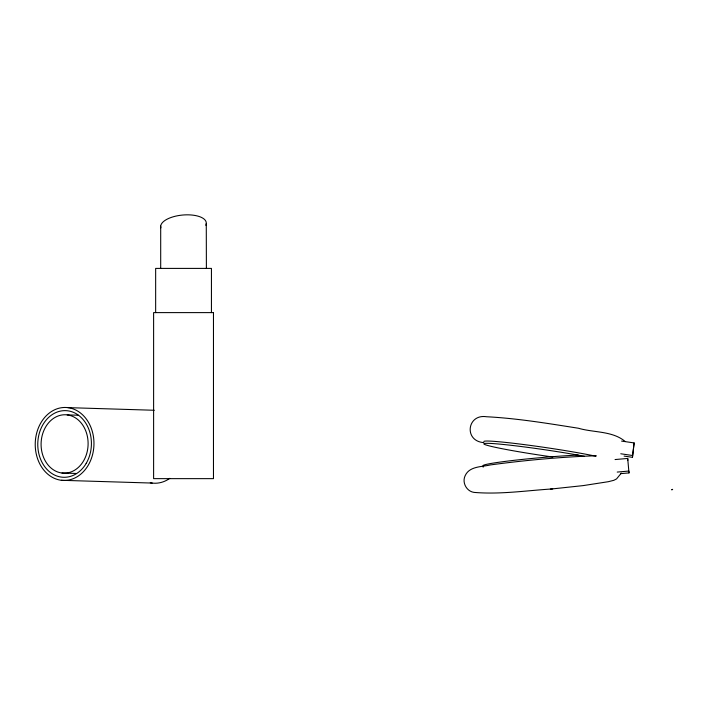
<?xml version="1.0" encoding="UTF-8"?>
<svg xmlns="http://www.w3.org/2000/svg" width="708" height="708" viewBox="0 0 708 708"><rect width="100%" height="100%" fill="white"/><g stroke="black" fill="none" stroke-linecap="round" stroke-linejoin="round"><path stroke-width="1.06" d="M624.093 456.094L632.456 457.324L634.12 442.925L621.571 441.093M632.456 457.324L634.12 442.925M621.305 473.13L616.553 478.909L613.809 480.325L608.322 481.697L583.162 485.608L550.364 489.113M552.718 488.883L552.691 488.909C526.531 490.547 500.149 494.644 473.926 492.379C466.457 491.264 461.828 482.449 465.165 475.67C469.484 466.085 481.732 466.988 490.343 464.935C525.478 460.191 560.842 456.979 596.278 455.748M615.057 459.554L627.695 458.439L627.872 460.297M617.226 472.077L628.81 471.05L628.987 472.917L620.562 473.661M67.844 407.631A36.515 29.373 -88.3 0 1 88.261 465.2A36.515 29.373 -88.3 0 1 37.692 459.05A36.515 29.373 -88.3 0 1 67.844 407.631L154.3 410.268M67.198 414.888A29.214 23.506 -88.3 0 1 83.535 460.961A29.214 23.506 -88.3 0 1 43.064 456.04A29.214 23.506 -88.3 0 1 67.198 414.888L78.225 415.224M62.003 473.033L76.331 473.475M61.348 480.298L152.176 483.068M620.774 453.775L632.279 455.465M483.865 442.615C463.598 441.226 466.997 413.631 486.555 416.746C517.398 418.348 547.948 423.455 578.418 428.243C593.499 432.703 612.296 430.791 624.899 441.27M627.695 458.439L628.987 472.917M483.166 467.165L483.033 465.643A57.268 2.867 -5.1 0 1 516.76 460.023A57.268 2.867 -5.1 0 1 578.259 455.085M206.276 223.516L206.391 268.403M211.435 312.609L211.435 268.403L155.654 268.403L155.654 312.609M160.698 226.126L160.698 268.403M483.891 441.58A62.136 3.027 8.4 0 1 526.867 444.951A62.136 3.027 8.4 0 1 595.879 456.244M552.815 457.032A62.136 3.027 8.4 0 1 486.007 443.35A62.136 3.027 8.4 0 1 584.339 456.271M160.893 227.834A22.886 9.823 -5.2 0 1 184.354 214.913A22.886 9.823 -5.2 0 1 205.78 225.259M169.787 478.343A36.515 29.373 -88.3 0 1 150.282 482.759M213.471 312.609L153.609 312.609L153.609 478.643L213.471 478.643L213.471 312.609M672.6 489.387L671.83 489.768L672.6 489.387M86.208 463.359A33.347 26.824 -88.3 0 0 67.561 410.782A33.347 26.824 -88.3 0 0 40.02 457.74A33.347 26.824 -88.3 0 0 86.208 463.359"/></g></svg>
